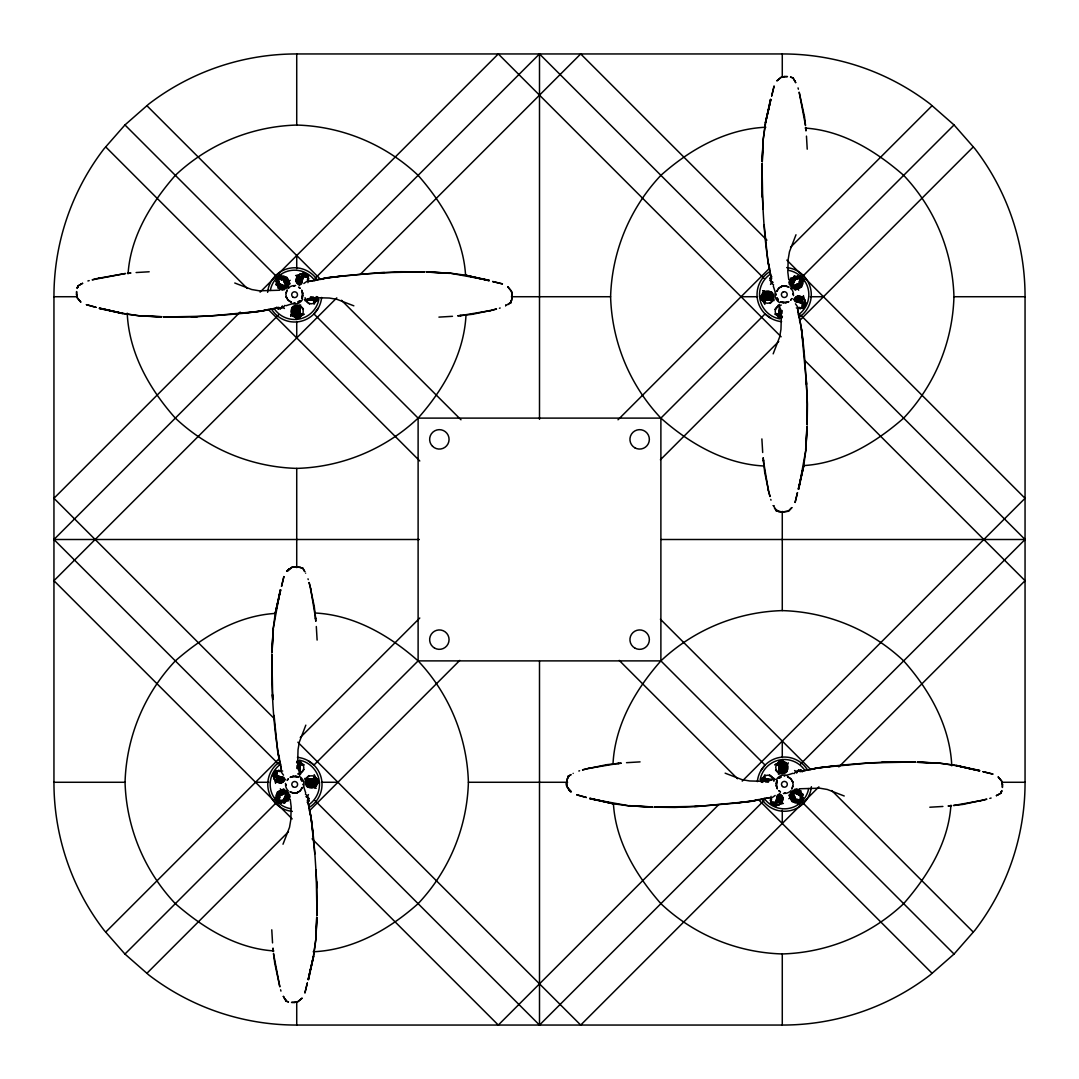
<?xml version="1.0" encoding="UTF-8"?>
<svg xmlns="http://www.w3.org/2000/svg" width="1079" height="1079" viewBox="0 0 1079 1079"><rect width="100%" height="100%" fill="white"/><g stroke="black" fill="none" stroke-linecap="round" stroke-linejoin="round"><path stroke-width="1.5" d="M302.875 784.703L302.862 784.258M306.544 786.281L305.06 778.31L305.384 779.092L308.891 775.558M314.812 787.643L314.987 782.369L313.787 777.231M306.571 779.281L307.272 786.982L314.92 786.227L314.731 787.913L316.228 788.263M316.336 786.47C316.646 784.379 316.619 774.223 313.841 777.217M762.664 292.53L762.475 296.792L763.811 302.295M764.188 291.357L764.013 296.631L765.213 301.769M772.456 292.719L773.94 300.69M76.542 294.554L76.596 291.532L76.757 297.022L80.912 302.174L77.445 298.249L76.528 294.432M1002.526 784.42L1002.404 787.468L1002.243 781.978L998.088 776.826L1001.555 780.751L1002.472 784.568M316.282 928.614L316.74 917.042L315.85 938.905L313.571 956.372L308.108 979.638L313.355 956.412L315.783 939.863L317.024 917.676M762.718 150.386L762.26 161.958L763.15 140.095L765.429 122.628L770.892 99.362L765.645 122.588L763.217 139.137L761.976 161.324M301.864 298.209L302.538 292.49M777.136 780.791L776.462 786.51M279.124 596.862L275.334 613.007L280.324 589.727L273.068 629.529L272.097 652.35L272.987 630.473L275.28 613.007L280.729 589.741L279.232 596.174M799.876 482.138L803.666 465.993L798.676 489.273L805.932 449.471L806.903 426.65L806.013 448.527L803.72 465.993L798.271 489.259L799.768 482.826M271.814 651.703L273.351 629.475L273.257 630.433M807.186 427.297L805.649 449.525L805.743 448.567M310.361 299.989L310.577 296.833M311.561 296.914L311.345 300.056M312.546 296.995L312.33 300.137M313.53 297.062L313.315 300.205M779.456 305.438L778.741 314.016C773.872 312.897 779.362 317.819 782.423 316.309M765.47 781.938L765.685 778.795M766.454 782.005L766.67 778.863M767.439 782.086L767.655 778.944M768.423 782.167L768.653 779.078M286.016 292.746L287.149 289.914L285.854 294.419L286.515 297.696L288.565 300.623L291.613 302.43L287.729 299.719L286.124 296.563L286.515 297.696M792.984 786.254L791.851 789.086L793.146 784.581L792.485 781.304L790.435 778.377L787.387 776.57L791.271 779.281L792.876 782.437L792.485 781.304M274.97 781.924C276.804 777.919 279.38 766.252 273.837 778.957M804.03 297.076C801.778 301.931 800.658 312.033 805.163 300.043M128.091 273.688C130.559 236.234 151.249 203.014 175.337 175.337C208.287 144.235 251.434 126.364 296.725 125.056C342.016 126.364 385.163 144.235 418.112 175.337C442.66 203.392 463.323 237.286 465.575 275.334M273.688 950.909C236.234 948.441 203.014 927.751 175.337 903.662C144.235 870.713 126.364 827.566 125.056 782.275C126.364 736.984 144.235 693.837 175.337 660.887C203.392 636.34 237.286 615.677 275.334 613.425M466.007 314.825C464.105 354.047 443.617 389.303 418.112 418.112C385.163 449.215 342.016 467.086 296.725 468.394C251.434 467.086 208.287 449.215 175.337 418.112C149.347 388.926 128.994 352.968 127.228 313.18M314.825 612.993C354.047 614.895 389.303 635.383 418.112 660.887C449.215 693.837 467.086 736.984 468.394 782.275C467.086 827.566 449.215 870.713 418.112 903.662C388.926 929.653 352.968 950.006 313.18 951.772M764.175 466.007C724.953 464.105 689.697 443.617 660.887 418.112C629.785 385.163 611.914 342.016 610.606 296.725C611.914 251.434 629.785 208.287 660.887 175.337C690.074 149.347 726.032 128.994 765.82 127.228M612.993 764.175C614.895 724.953 635.383 689.697 660.887 660.887C693.837 629.785 736.984 611.914 782.275 610.606C827.566 611.914 870.713 629.785 903.662 660.887C929.653 690.074 950.006 726.032 951.772 765.82M805.312 128.091C842.766 130.559 875.986 151.249 903.662 175.337C934.765 208.287 952.636 251.434 953.944 296.725C952.636 342.016 934.765 385.163 903.662 418.112C875.608 442.66 841.714 463.323 803.666 465.575M950.909 805.312C948.441 842.766 927.751 875.986 903.662 903.662C870.713 934.765 827.566 952.636 782.275 953.944C736.984 952.636 693.837 934.765 660.887 903.662C636.34 875.608 615.677 841.714 613.425 803.666M272.744 699.678L271.827 653.928C271.463 692.529 273.243 731.643 281.39 769.475L277.6 750.809L274.079 715.404M316.619 300.65L317.401 297.507A6.164 6.164 0 0 1 311.305 303.779A6.164 6.164 0 0 1 305.074 297.683M762.381 778.35L761.599 781.493A6.164 6.164 0 0 1 767.695 775.221A6.164 6.164 0 0 1 773.926 781.317M309.606 973.218L308.513 979.665L313.571 956.372L309.713 972.53M769.394 105.782L770.487 99.335L765.429 122.628L769.287 106.47M302.713 295.255L301.702 298.505C304.939 296.064 300.07 286.825 302.093 291.141M776.287 783.745L777.298 780.495C774.061 782.936 778.93 792.175 776.907 787.859M316.309 296.577C317.428 302.889 311.291 304.291 314.542 297.669M313.733 301.634L314.016 300.259L305.451 299.611L314.016 300.205M762.691 782.423C761.747 776.165 767.331 774.695 764.458 781.331M1001.514 791.177L1001.083 793.038L997.913 794.859L1001.083 793.038L1001.892 790.57L1000.867 792.377M290.723 316.16L291.087 314.731L292.773 314.92L292.018 307.272L299.719 306.571M290.737 316.228L291.101 314.785M303.266 276.737L301.378 284.114L296.887 282.968M275.509 783.394L277.478 775.895M276.844 782.14L278.436 776.138M277.802 782.383L279.394 776.381M278.76 782.639L280.351 776.637M279.704 782.882L281.309 776.88M280.661 783.125L282.266 777.123M281.619 783.367L283.224 777.366M282.968 782.113L284.114 777.622L276.737 775.734M796.032 296.887L794.886 301.378L802.263 303.266M795.843 301.621L797.381 295.633M796.801 301.864L798.339 295.875M799.296 296.118L797.691 302.12M798.703 302.363L800.24 296.361M799.66 302.606L801.198 296.617M802.156 296.86L800.564 302.862M801.576 303.091L803.491 295.606M775.734 802.263L777.622 794.886L782.113 796.032M788.263 762.772L787.63 764.134M764.134 291.37L762.84 290.723M273.85 775.329L275.293 772.483M805.15 303.671L803.707 306.517M305.829 725.142L299.328 742.069L298.033 749.689L297.656 762.543L298.789 771.026L297.71 762.543M283.008 844.237L289.523 827.31L290.817 819.689L291.182 806.849L290.224 799.269M795.992 234.763L789.477 251.69L788.183 259.311L787.818 272.151L788.776 279.731M773.171 353.858L779.672 336.931L780.967 329.311L781.344 316.457L780.211 307.974L781.29 316.457M304.966 300.677L305.829 298.802M274.43 777.635L276.197 773.373M283.399 781.412L284.546 778.539M794.454 300.461L795.601 297.588M774.034 778.323L773.171 780.198M274.511 773.643L275.01 772.483A23.131 23.118 0 0 0 273.068 776.583M803.99 306.517L804.489 305.357M277.667 286.34L278.948 283.588M277.923 288.16L279.852 283.993M278.827 288.565L280.742 284.397M279.717 288.97L281.646 284.816M280.621 289.388L282.55 285.22M281.525 289.792L283.44 285.625M282.415 290.197L284.343 286.029M283.952 289.199L285.234 286.38L278.301 283.291L286.124 286.785M286.785 792.876L283.237 800.712L286.434 793.753L289.199 795.048M297.669 764.458C304.817 767.115 303.347 761.922 296.577 762.691M792.215 286.124L795.762 278.288L797.152 279.232L797.84 277.883M793.766 792.62L795.048 789.801M796.585 788.803L794.657 792.971M795.56 793.443L797.475 789.208M798.379 789.612L796.45 793.78M797.368 794.252L799.283 790.03M798.258 794.657L800.173 790.435M799.161 795.061L801.077 790.84M800.052 795.466L801.333 792.66M776.867 781.398L777.298 780.495M275.631 284.708L277.869 281.093M276.925 285.436L279.232 281.848L277.883 281.16M278.301 283.291L279.043 282.105M283.871 289.981L289.536 284.195M279.299 771.512L278.085 770.581M799.701 307.488L800.847 308.432M795.129 789.019L789.464 794.805M802.075 793.564C798.163 795.722 800.942 801.063 802.614 795.439M801.131 797.907L803.369 794.292M282.428 305.923L280.365 309.026L279.164 307.798L278.193 309.053M300.043 273.837C312.762 279.407 301.068 276.737 297.076 274.97M308.419 278.085L307.488 279.299M306.746 797.125L308.486 794.576M770.514 284.424L772.254 281.875M770.568 800.847L771.512 799.701M797.678 771.377L798.635 769.974L799.836 771.202L800.807 769.947M796.572 773.077L798.649 770.042M314.016 313.814L318.265 308.149M760.735 770.851L764.984 765.186M124.948 124.948L104.002 148.835A242.384 242.384 0 0 0 53.95 296.725L53.95 782.275A242.384 242.384 0 0 0 104.002 930.165L124.948 954.052L148.835 974.998A242.384 242.384 0 0 0 296.725 1025.05L782.275 1025.05A242.384 242.384 0 0 0 930.165 974.998L954.052 954.052L974.998 930.165A242.384 242.384 0 0 0 1025.05 782.275L1025.05 296.725A242.384 242.384 0 0 0 974.998 148.835L954.052 124.948L930.165 104.002A242.384 242.384 0 0 0 782.275 53.95L296.725 53.95A242.384 242.384 0 0 0 148.835 104.002L124.948 124.948L276.13 276.13M285.908 276.642L281.309 279.798L280.527 278.395M307.623 797.678C310.873 797.974 306.045 800.942 309.053 800.807M798.473 800.605L797.691 799.202L793.092 802.358M299.841 773.697L304.049 769.448M278.395 798.473L279.798 797.691L276.642 793.092M278.76 798.743L279.798 797.691M770.177 303.428L773.616 299.908M802.358 285.908L799.202 281.309L800.605 280.527M778.458 306.018L774.951 309.552L779.159 305.303M240.158 312.087L53.95 498.296L274.268 718.627M260.106 292.153L498.296 53.95L781.129 336.783M278.409 763.959L53.95 539.5L278.409 315.041M315.041 278.409L539.5 53.95L763.959 278.409M336.783 297.871L53.95 580.704L292.153 818.894M360.373 274.268L580.704 53.95L766.913 240.158M105.702 932.108L279.555 758.24M300.272 737.523L419.785 618.011M618.011 419.785L769.691 268.118M790.543 247.253L932.108 105.702M124.948 954.052L276.13 802.87M313.895 765.105L418.112 660.887L660.887 660.887L765.105 765.105M660.887 660.887L660.887 418.112L765.105 313.895M802.87 276.13L954.052 124.948M146.892 973.298L288.457 831.747M309.309 810.882L459.789 660.402M660.402 459.789L778.728 341.477M799.445 320.76L973.298 146.892M718.627 804.732L498.296 1025.05L312.087 838.842M742.217 781.129L1025.05 498.296L786.847 260.106M315.041 800.591L539.5 1025.05L763.959 800.591M800.591 763.959L1025.05 539.5L800.591 315.041M818.894 786.847L580.704 1025.05L297.871 742.217M838.842 766.913L1025.05 580.704L804.732 360.373M279.245 771.525L280.284 770.581L283.521 775.181M799.755 307.475L798.716 308.419L795.479 303.819M275.792 278.881L280.553 274.552M798.447 804.448L803.208 800.119M303.819 283.521L308.419 280.284L307.475 279.245M799.836 771.148L801.05 770.339M775.181 795.479L770.581 798.716L771.525 799.755M299.396 301.122L298.087 301.985L300.542 300.65L298.087 301.985M779.497 777.959L780.913 777.015L778.458 778.35L780.913 777.015M280.527 278.449L284.087 276.076M281.498 279.582L282.631 278.841L286.353 286.609M769.947 278.193L771.202 279.164L769.974 280.365L773.077 282.428M794.913 802.924L798.473 800.551M787.859 302.093C792.04 300.07 783.57 304.642 780.791 301.864M291.141 776.907C286.96 778.93 295.43 774.358 298.209 777.136M301.783 313.841L302.673 315.041M776.341 764.013L782.221 762.529L786.47 762.664M782.208 762.475L776.327 763.959L777.217 765.159M287.122 277.424L282.941 279.488M283.372 280.378L287.54 278.301M283.79 281.268L287.972 279.191M288.403 280.081L284.222 282.158M290.224 280.311L284.654 283.049M285.072 283.939L289.253 281.862M285.503 284.829L289.685 282.752M290.103 283.642L285.935 285.706M792.391 286.353L800.213 282.631L799.418 281.498M763.959 302.673L765.159 301.783M278.787 796.369L286.609 792.647M788.897 795.358L793.065 793.294M789.315 796.248L793.51 794.238M789.747 797.138L793.928 795.129M788.776 798.689L794.346 795.951M790.597 798.919L794.778 796.841M791.028 799.809L795.21 797.799M791.46 800.699L795.641 798.689M791.878 801.576L796.059 799.512M781.304 286.515L778.377 288.565L776.57 291.613L779.281 287.729L782.437 286.124L781.304 286.515L784.581 285.854L789.086 287.149L786.254 286.016M297.696 792.485L300.623 790.435L302.43 787.387L299.719 791.271L296.563 792.876L297.696 792.485L294.419 793.146L289.914 791.851L292.746 792.984M161.324 317.024L139.137 315.783L122.588 313.355L99.362 308.108L125.137 313.908L139.137 315.783L161.958 316.74L150.386 316.282M482.138 279.124L465.993 275.334L489.273 280.324L449.471 273.068L426.65 272.097L449.471 273.068L465.993 275.28L489.259 280.729L482.826 279.232M596.862 799.876L613.007 803.666L589.727 798.676L629.529 805.932L652.35 806.903L629.529 805.932L613.007 803.72L589.741 798.271L596.174 799.768M917.676 761.976L939.863 763.217L956.412 765.645L979.638 770.892L953.863 765.092L939.863 763.217L917.042 762.26L928.614 762.718M300.69 305.06L292.719 306.544M784.689 776.125L784.258 776.138M295.619 285.436L293.771 285.989L294.594 285.854M783.381 793.564L785.229 793.011L784.406 793.146M500.17 308.001L499.415 308.23M578.83 770.999L579.585 770.77M291.559 303.941L286.043 305.721M787.441 775.059L792.957 773.279M806.242 380.132L807.443 404.032L807.173 425.072L807.146 397.193C805.244 367.912 804.408 338.199 797.61 309.525L801.387 328.232L806.539 384.407L806.31 380.118M788.075 301.999L785.391 302.713M290.925 777.001L293.609 776.287M783.354 291.843A2.913 2.913 0 0 1 787.171 295.147A2.913 2.913 0 0 1 782.396 296.792A2.913 2.913 0 0 1 783.354 291.843L783.516 291.789M89.193 280.607L87.898 280.958M989.807 798.393L991.102 798.042M301.769 313.787L296.631 314.987L291.357 314.812M302.295 315.189L296.792 316.525L292.53 316.336M777.231 765.213L782.369 764.013L787.643 764.188M786.51 302.538L780.495 301.702L783.745 302.713M292.49 776.462L298.505 777.298M486.966 311.197L460.14 315.675L472.467 314.286L489.974 310.59L487.708 311.049M592.034 767.803L618.86 763.325L606.533 764.714L589.026 768.41L591.292 767.951M127.915 273.338L130.923 273.027L127.43 273.419M460.693 315.5L457.685 315.81L461.178 315.419M618.307 763.5L621.315 763.19L617.822 763.581M951.085 805.662L948.077 805.973L951.57 805.581M784.446 76.542L787.468 76.596L781.978 76.757L776.826 80.912L780.751 77.445L784.568 76.528M319.182 279.205L342.407 275.941L380.118 272.69L425.072 271.827L400.538 271.706L363.61 274.012L328.178 277.6L309.525 281.39L328.218 277.6M197.268 316.727L163.536 317.024L209.286 316.093L260.363 311.224L279.083 307.461C250.436 314.34 220.696 314.866 191.442 317.132M809.574 769.367C837.574 764.728 866.221 762.813 894.437 761.787L915.464 761.976L869.714 762.907L818.637 767.776L799.917 771.539L818.637 767.776M750.809 801.4L769.475 797.61L750.755 801.387L699.678 806.256L674.968 807.443L653.928 807.173L698.882 806.31L736.593 803.059L759.818 799.795M294.486 1002.472L298.249 1001.555L302.174 998.088L297.022 1002.243L291.532 1002.404L294.432 1002.472M260.376 311.224L269.426 309.633M795.412 278.948L792.66 277.667M795.007 279.852L790.84 277.923M794.603 280.742L790.435 278.827M794.184 281.646L790.03 279.717M793.78 282.55L789.612 280.621M793.375 283.44L789.208 281.525M799.512 282.941L801.576 287.122M792.971 284.343L788.803 282.415M798.622 283.372L800.699 287.54M797.732 283.79L799.809 287.972M796.841 284.222L798.919 288.403M795.951 284.654L798.689 290.224M792.566 285.247L789.801 283.952M795.061 285.072L797.138 289.253M794.171 285.503L796.248 289.685M793.294 285.935L795.358 290.103M764.148 292.76L771.728 292.018L772.483 299.706M764.795 292.706L765.618 300.394M765.78 292.598L766.589 300.286M766.751 292.503L767.52 300.205M767.735 292.409L768.491 300.11M768.72 292.315L769.543 300.002M769.705 292.22L770.527 299.908M770.689 292.126L771.498 299.8M764.849 300.461L773.468 299.611M779.011 310.361L782.167 310.577M778.944 311.345L782.086 311.561M778.863 312.33L782.005 312.546M778.795 313.315L781.938 313.53M300.205 765.685L297.062 765.47M300.137 766.67L296.995 766.454M300.056 767.655L296.914 767.439M299.922 768.653L296.833 768.423M307.502 779.2L308.311 786.874M308.473 779.092L309.295 786.78M309.457 778.998L310.28 786.685M310.509 778.89L311.265 786.591M311.48 778.795L312.249 786.497M312.411 778.714L313.22 786.402M313.382 778.606L314.205 786.294M314.097 778.539L305.532 779.389M285.706 793.065L283.642 788.897M284.762 793.51L282.752 789.315M283.871 793.928L281.862 789.747M283.049 794.346L280.311 788.776M282.158 794.778L280.081 790.597M281.201 795.21L279.191 791.028M286.029 794.657L290.197 796.585M280.311 795.641L278.301 791.46M279.488 796.059L277.424 791.878M285.557 795.56L289.792 797.475M285.22 796.45L289.388 798.379M284.748 797.368L288.97 799.283M284.343 798.258L288.565 800.173M283.939 799.161L288.16 801.077M283.534 800.052L286.34 801.333M307.798 799.836L308.715 801.036M297.143 317.671L300.232 317.266A23.118 23.118 0 0 1 295.74 317.995M781.857 761.329L778.768 761.734A23.118 23.118 0 0 1 783.26 761.059M316.457 297.71L307.974 298.789L316.457 297.71L329.311 298.033L336.931 299.328L353.858 305.829M762.543 781.29L771.026 780.211L762.543 781.29L749.689 780.967L742.069 779.672L725.142 773.171M279.731 290.224L259.311 290.817L251.69 289.523L234.763 283.008M246.16 312.883L259.553 311.318M819.447 767.682L832.799 766.103M799.269 788.776L819.689 788.183L827.31 789.477L844.237 795.992M329.055 277.519L342.461 275.968M736.539 803.032L749.945 801.481M299.814 307.555L292.126 308.311M299.908 308.54L292.22 309.295M292.315 310.28L300.016 309.525M292.409 311.265L300.11 310.509M292.503 312.249L300.205 311.48M300.299 312.465L292.598 313.22M300.394 313.45L292.706 314.205M778.606 765.618L786.294 764.795M778.714 766.589L786.402 765.78M786.51 766.818L778.795 767.52M786.604 767.803L778.89 768.491M778.998 769.543L786.699 768.787M779.092 770.527L786.78 769.705M779.2 771.498L786.874 770.689M779.294 772.483L786.982 771.728L786.24 764.148M380.132 272.758L384.407 272.461M694.593 806.539L698.868 806.242M136.102 272.542L149.185 271.773M438.924 317.118L452.492 316.309M640.076 761.882L626.508 762.691M942.898 806.458L929.815 807.227M881.732 762.273L887.572 761.949M294.837 302.862L293.866 303.051L294.783 302.862M397.18 271.787L399.459 271.76M679.541 807.24L681.82 807.213M53.95 296.725L77.095 296.725M511.392 296.725L610.606 296.725M741.071 296.725L757.552 296.725M810.289 296.725L823.479 296.725M953.944 296.725L1025.05 296.725M313.895 313.895L418.112 418.112L660.887 418.112M53.95 539.5L419.353 539.5M661.333 539.5L1025.05 539.5M53.95 782.275L125.056 782.275M255.521 782.275L268.711 782.275M321.448 782.275L337.929 782.275M468.394 782.275L567.608 782.275M1001.905 782.275L1025.05 782.275M786.281 772.456L778.31 773.94L779.092 773.616L775.572 770.177M427.297 271.814L449.525 273.351L448.567 273.257M651.703 807.186L629.475 805.649L630.433 805.743M764.984 778.795L773.562 779.456M781.924 804.03C777.069 801.778 766.967 800.658 778.957 805.163M778.35 316.619L781.493 317.401A6.164 6.164 0 0 1 775.221 311.305A6.164 6.164 0 0 1 781.317 305.074M300.65 762.381L297.507 761.599A6.164 6.164 0 0 1 303.792 767.695A6.164 6.164 0 0 1 297.696 773.926M105.782 309.606L99.335 308.513L122.628 313.571L106.47 309.713M973.218 769.394L979.665 770.487L956.372 765.429L972.53 769.287M295.255 776.287L296.509 776.502M777.419 313.719L781.331 314.542M762.772 290.737L764.215 291.101M295.606 275.509L303.105 277.478M296.86 276.844L302.862 278.436M296.617 277.802L302.619 279.394M296.361 278.76L302.363 280.351M296.118 279.704L302.12 281.309M295.875 280.661L301.877 282.266M295.633 281.619L301.634 283.224M777.379 795.843L783.367 797.381M777.136 796.801L783.125 798.339M782.882 799.296L776.88 797.691M776.637 798.703L782.639 800.24M776.394 799.66L782.383 801.198M782.14 802.156L776.138 800.564M775.909 801.576L783.394 803.491M303.671 273.85L306.517 275.293M775.329 805.15L772.483 803.707M778.323 304.966L780.198 305.829M301.365 274.43L305.627 276.197M297.588 283.399L300.461 284.546M778.539 794.454L781.412 795.601M300.677 774.034L298.802 773.171M305.357 274.511L306.517 275.01M773.643 804.489L772.483 803.99A23.118 23.118 0 0 0 776.583 805.932M792.876 792.215L800.712 795.762M794.292 275.631L797.907 277.869M793.564 276.925L796.949 279.029M789.019 283.871L794.805 289.536M289.981 795.129L284.195 789.464M285.436 802.075C283.103 798.231 278.261 800.834 283.561 802.614M281.093 801.131L284.708 803.369M281.875 306.746L284.424 308.486M794.576 770.514L797.125 772.254M305.923 796.572L308.958 798.649M765.186 314.016L770.851 318.265M308.149 760.735L313.814 764.984M305.303 299.841L309.552 304.049M280.257 278.76L281.309 279.798M299.908 305.384L303.442 308.891M772.982 778.458L769.448 774.951L773.697 779.159M146.892 105.702L320.76 279.555M341.477 300.272L460.989 419.785M660.402 619.211L810.882 769.691M831.747 790.543L973.298 932.108M802.87 802.87L954.052 954.052M105.702 146.892L247.253 288.457M268.118 309.309L419.785 460.989M619.211 660.402L737.523 778.728M758.24 799.445L932.108 973.298M800.119 275.792L804.448 280.553M274.552 798.447L278.881 803.208M301.041 779.497L301.985 780.913L300.65 778.458L301.985 780.913M800.551 280.527L802.924 284.087M276.076 794.913L278.449 798.473M314.987 776.341L316.471 782.221M792.647 792.391L796.369 800.213M793.564 295.619L793.011 293.771L793.146 294.594M285.436 783.381L285.989 785.229L285.854 784.406M770.999 500.17L770.77 499.415M308.001 578.83L308.23 579.585M775.059 291.559L773.279 286.043M303.941 787.441L305.721 792.957M777.001 788.075L776.287 785.391M301.999 290.925L302.713 293.609M798.393 89.193L798.042 87.898M280.607 989.807L280.958 991.102M767.803 486.966L763.325 460.14L764.714 472.467L768.41 489.974L767.951 487.708M311.197 592.034L315.675 618.86L314.286 606.533L310.59 589.026L311.049 591.292M805.662 127.915L805.973 130.923L805.581 127.43M763.5 460.693L763.19 457.685L763.581 461.178M315.5 618.307L315.81 621.315L315.419 617.822M273.338 951.085L273.027 948.077L273.419 951.57M764.175 225.012L767.776 260.363L771.539 279.083C764.391 248.183 763.406 215.989 761.787 184.563L761.976 163.536L762.907 209.286M314.825 853.988L311.224 818.637L307.461 799.917C314.34 828.564 314.866 858.304 317.132 887.558M767.776 260.376L769.367 269.426M309.633 809.574L311.224 818.624M277.613 750.768L279.205 759.818M778.539 764.849L779.389 773.468M300.461 314.097L299.611 305.532M761.329 297.143L761.734 300.232A23.131 23.118 0 0 1 761.005 295.74M317.671 781.857L317.266 778.768A23.131 23.118 0 0 1 317.941 783.26M801.481 329.055L803.046 342.448M311.318 819.447L312.883 832.84M316.093 869.714L317.024 915.464L316.727 881.732M272.758 698.868L272.461 694.593L272.69 698.882M806.458 136.102L807.227 149.185M762.691 452.492L761.882 438.924M316.309 626.508L317.118 640.076M272.542 942.898L271.773 929.815M761.949 191.428L762.273 197.268M776.138 294.837L775.949 293.866L776.138 294.783M807.213 397.18L807.24 399.459M271.76 679.541L271.787 681.82M782.275 53.95L782.275 77.095M782.275 511.392L782.275 610.606M782.275 741.071L782.275 757.552M782.275 810.289L782.275 823.479M782.275 953.944L782.275 1025.05M539.5 53.95L539.5 419.353M539.5 661.333L539.5 1025.05M418.112 418.112L418.112 660.887M296.725 53.95L296.725 125.056M296.725 255.521L296.725 268.711M296.725 321.448L296.725 337.929M296.725 468.394L296.725 567.608M296.725 1001.905L296.725 1025.05M299.611 285.382A6.164 6.164 0 0 1 296.9 277.101A6.164 6.164 0 0 1 305.182 274.376A6.164 6.164 0 0 1 307.906 282.658M316.053 297.494A21.58 21.58 0 0 1 314.083 304.251M304.386 314.164A21.58 21.58 0 0 1 294.864 316.498M278.557 309.322A21.58 21.58 0 0 1 276.817 307.097M276.548 283.116A21.58 21.58 0 0 1 283.629 276.332M301.338 274.403A21.58 21.58 0 0 1 308.688 278.53M321.636 297.44A27.137 27.137 0 0 1 271.274 308.715M267.619 292.355A27.137 27.137 0 0 1 317.226 279.879M318.885 299.22A24.669 24.669 0 0 1 274.349 308.877M270.343 290.44A24.669 24.669 0 0 1 314.879 280.769M317.671 296.792A23.118 23.118 0 0 1 317.226 299.8M275.617 281.74A23.118 23.118 0 0 1 282.105 275.455M302.417 273.122A23.118 23.118 0 0 1 306.517 275.064M284.91 305.37A6.164 6.164 0 0 1 276.507 307.717M302.727 299.261A9.252 9.252 0 0 1 292.436 303.819M287.918 288.444A9.252 9.252 0 0 1 294.405 285.584M317.792 297.791A23.32 23.32 0 0 1 317.239 300.785M276.939 279.812A23.32 23.32 0 0 1 280.243 276.642M303.334 273.351A23.32 23.32 0 0 1 308.634 276.332M285.395 779.375A6.164 6.164 0 0 1 277.114 782.1A6.164 6.164 0 0 1 274.39 773.818A6.164 6.164 0 0 1 282.671 771.094M309.322 800.443A21.58 21.58 0 0 1 307.097 802.183M283.116 802.452A21.58 21.58 0 0 1 276.332 795.371M274.403 777.662A21.58 21.58 0 0 1 278.53 770.312M297.494 762.947A21.58 21.58 0 0 1 304.251 764.917M314.164 774.614A21.58 21.58 0 0 1 316.498 784.136M297.44 757.364A27.137 27.137 0 0 1 308.715 807.726M292.355 811.381A27.137 27.137 0 0 1 279.879 761.774M299.234 760.115A24.669 24.669 0 0 1 308.891 804.651M290.44 808.657A24.669 24.669 0 0 1 280.783 764.107M281.673 803.396A23.131 23.118 0 0 1 275.401 796.895M296.725 761.329A23.131 23.118 0 0 1 299.733 761.787M305.37 794.09A6.164 6.164 0 0 1 307.717 802.493M288.417 791.082A9.252 9.252 0 0 1 285.557 784.608M299.234 776.273A9.252 9.252 0 0 1 303.792 786.578M279.812 802.061A23.32 23.32 0 0 1 276.642 798.757M273.351 775.666A23.32 23.32 0 0 1 276.332 770.366M297.791 761.208A23.32 23.32 0 0 1 300.785 761.761M793.618 299.611A6.164 6.164 0 0 1 801.899 296.9A6.164 6.164 0 0 1 804.624 305.182A6.164 6.164 0 0 1 796.342 307.906M804.597 301.338A21.58 21.58 0 0 1 800.456 308.688M781.493 316.053A21.58 21.58 0 0 1 774.735 314.083M764.836 304.399A21.58 21.58 0 0 1 762.502 294.864M769.664 278.571A21.58 21.58 0 0 1 771.903 276.817M795.87 276.548A21.58 21.58 0 0 1 802.655 283.642M786.699 267.605A27.137 27.137 0 0 1 799.175 317.213M781.628 321.636A27.137 27.137 0 0 1 770.339 271.274M788.56 270.343A24.669 24.669 0 0 1 798.217 314.893M779.766 318.885A24.669 24.669 0 0 1 770.109 274.349M805.878 302.417A23.131 23.118 0 0 1 803.936 306.517M782.208 317.671A23.131 23.118 0 0 1 779.2 317.226M797.26 275.617A23.131 23.118 0 0 1 803.545 282.105M773.63 284.91A6.164 6.164 0 0 1 771.283 276.507M779.739 302.727A9.252 9.252 0 0 1 775.181 292.436M790.556 287.918A9.252 9.252 0 0 1 793.416 294.405M805.649 303.334A23.32 23.32 0 0 1 802.668 308.634M781.209 317.792A23.32 23.32 0 0 1 778.215 317.239M799.188 276.939A23.32 23.32 0 0 1 802.358 280.243M779.375 793.604A6.164 6.164 0 0 1 782.1 801.886A6.164 6.164 0 0 1 773.818 804.61A6.164 6.164 0 0 1 771.094 796.329M802.452 795.87A21.58 21.58 0 0 1 795.358 802.655M777.662 804.597A21.58 21.58 0 0 1 770.312 800.456M762.947 781.493A21.58 21.58 0 0 1 764.917 774.735M774.601 764.836A21.58 21.58 0 0 1 784.136 762.502M800.429 769.664A21.58 21.58 0 0 1 802.183 771.903M811.395 786.699A27.137 27.137 0 0 1 761.787 799.175M757.364 781.628A27.137 27.137 0 0 1 807.726 770.339M808.657 788.56A24.669 24.669 0 0 1 764.121 798.231M760.115 779.78A24.669 24.669 0 0 1 804.651 770.123M803.396 797.327A23.118 23.118 0 0 1 796.895 803.599M761.329 782.275A23.118 23.118 0 0 1 761.787 779.267M794.09 773.63A6.164 6.164 0 0 1 802.493 771.283M791.082 790.583A9.252 9.252 0 0 1 784.608 793.443M776.273 779.766A9.252 9.252 0 0 1 786.578 775.208M802.061 799.188A23.32 23.32 0 0 1 798.757 802.358M775.666 805.649A23.32 23.32 0 0 1 770.366 802.668M761.208 781.209A23.32 23.32 0 0 1 761.761 778.215M512.147 294.257L512.012 297.305L511.851 291.816L507.696 286.663L511.095 290.737L512.147 294.257M566.988 781.695L567.298 786.874L571.357 791.811L569.051 790.057C574.986 796.032 562.847 785.323 566.988 781.695M77.877 286.555L77.486 287.823L77.917 285.962L81.154 284.128L77.917 285.962L77.108 288.43L77.877 286.555M510.731 302.282L507.521 304.71L510.704 302.875L511.5 300.421L510.731 302.282M568.296 776.125L567.5 778.579L568.296 776.125C574.891 772.888 568.147 775.396 568.269 777.568L568.296 776.125M300.205 764.984L299.544 773.562L300.259 764.984M98.648 278.126L92.16 279.825L125.461 273.5L98.634 278.247M980.366 800.753L953.539 805.5L962.846 804.448L986.84 799.175L980.352 800.874M511.945 297.629L511.581 300.178L511.945 297.629M567.365 778.903L567.055 781.371L567.365 778.903M496.448 309.012L489.96 310.725L496.448 309.012M582.579 769.866L589.04 768.275L582.579 769.866M283.885 576.591L281.538 586.329L283.885 576.591M307.299 983.063L304.952 992.801L307.299 983.063M774.048 86.199L771.701 95.937L774.048 86.199M797.462 492.671L795.115 502.409L797.462 492.671M506.038 304.993L505.633 305.708L506.038 304.993M573.151 773.414L573.165 773.36M510.731 301.432L510.704 302.875L510.731 301.432M284.182 997.549L283.332 996.403L284.182 997.549M794.94 81.195L795.668 82.597L794.94 81.195M302.875 568.296L304.71 571.533L302.875 568.296L300.421 567.5L302.875 568.296M286.299 1000.422L285.962 1001.083L288.43 1001.892L285.962 1001.083L284.141 997.913L286.299 1000.422M793.038 77.917L794.872 81.154L793.038 77.917L790.57 77.108L793.038 77.917M776.462 510.03L776.125 510.704L778.579 511.5L776.125 510.704L774.29 507.521L776.462 510.03M288.214 778.957L287.135 780.4L288.268 778.89M791.865 298.6L790.786 300.043L791.865 298.6M288.943 569.051L287.189 571.357L292.126 567.298L297.305 566.988L291.816 567.149L286.663 571.304L288.943 569.051M791.811 507.643L788.614 511.257L781.789 512.08L788.263 511.095L791.811 507.643M86.441 304.683L95.937 307.299L86.441 304.683M502.409 283.885L492.671 281.538L502.409 283.885M576.833 794.832L586.329 797.462L576.833 794.832M992.801 774.048L983.063 771.701L992.801 774.048M288.767 287.999L288.862 287.958M776.651 510.286L777.568 510.731L776.651 510.286M82.597 283.332L81.195 284.06L82.597 283.332M997.549 794.818L996.403 795.668L997.549 794.818M304.278 299.584L304.278 299.584M775.032 779.321L774.223 779.524L775.032 779.321M782.936 286.016L784.581 285.854L782.936 286.016M296.334 792.93L294.419 793.146L296.334 792.93M804.368 116.154L799.175 92.16L805.5 125.461L804.448 116.154M274.686 962.832L279.825 986.84L273.5 953.539L274.686 962.832M300.178 567.419L297.629 567.055L300.178 567.419M779.712 511.419L778.822 511.581L781.371 511.945L779.712 511.419M769.988 496.448L768.275 489.96L769.988 496.448M309.133 582.579L310.725 589.04L309.133 582.579M774.007 506.038L773.292 505.633L774.007 506.038M305.586 573.151L305.64 573.165M300.043 288.214L298.6 287.135L300.11 288.268M780.4 791.865L778.957 790.786L780.4 791.865M791.001 288.767L791.042 288.862M777.959 299.503L777.015 298.087L778.35 300.542L777.015 298.087L777.878 299.396M779.416 304.278L779.416 304.278M299.679 775.032L299.476 774.223L299.679 775.032M432.49 446.234A9.711 9.711 0 0 0 448.743 441.877A9.711 9.711 0 0 0 436.847 429.981A9.711 9.711 0 0 0 432.49 446.234M634.789 447.772A9.711 9.711 0 0 0 649.356 439.355A9.711 9.711 0 0 0 634.789 430.953A9.711 9.711 0 0 0 634.789 447.772M634.789 648.047A9.711 9.711 0 0 0 649.356 639.645A9.711 9.711 0 0 0 634.789 631.228A9.711 9.711 0 0 0 634.789 648.047M434.5 648.047A9.711 9.711 0 0 0 449.066 639.645A9.711 9.711 0 0 0 434.5 631.228A9.711 9.711 0 0 0 434.5 648.047M292.692 296.9A2.913 2.913 0 0 0 297.453 295.255A2.913 2.913 0 0 0 293.65 291.937A2.913 2.913 0 0 0 292.692 296.9M292.773 315.877A6.164 6.164 0 0 0 303.078 313.058A6.164 6.164 0 0 0 295.471 305.546A6.164 6.164 0 0 0 292.773 315.877M278.571 287.284A6.164 6.164 0 0 0 288.808 284.236A6.164 6.164 0 0 0 281.053 276.898A6.164 6.164 0 0 0 278.571 287.284M292.787 786.604A2.913 2.913 0 0 0 297.561 784.959A2.913 2.913 0 0 0 293.744 781.655A2.913 2.913 0 0 0 292.787 786.604M307.164 786.281A6.164 6.164 0 0 0 317.455 783.448A6.164 6.164 0 0 0 309.862 775.949A6.164 6.164 0 0 0 307.164 786.281M278.571 800.672A6.164 6.164 0 0 0 288.808 797.624A6.164 6.164 0 0 0 281.053 790.287A6.164 6.164 0 0 0 278.571 800.672M763.163 301.5A6.164 6.164 0 0 0 773.454 298.667A6.164 6.164 0 0 0 765.861 291.155A6.164 6.164 0 0 0 763.163 301.5M791.946 287.284A6.164 6.164 0 0 0 802.183 284.236A6.164 6.164 0 0 0 794.427 276.898A6.164 6.164 0 0 0 791.946 287.284M782.491 786.51A2.913 2.913 0 0 0 787.265 784.865A2.913 2.913 0 0 0 783.448 781.547A2.913 2.913 0 0 0 782.491 786.51M777.554 771.876A6.164 6.164 0 0 0 787.859 769.057A6.164 6.164 0 0 0 780.265 761.545A6.164 6.164 0 0 0 777.554 771.876M791.959 800.658A6.164 6.164 0 0 0 802.196 797.61A6.164 6.164 0 0 0 794.441 790.273A6.164 6.164 0 0 0 791.959 800.658"/></g></svg>
